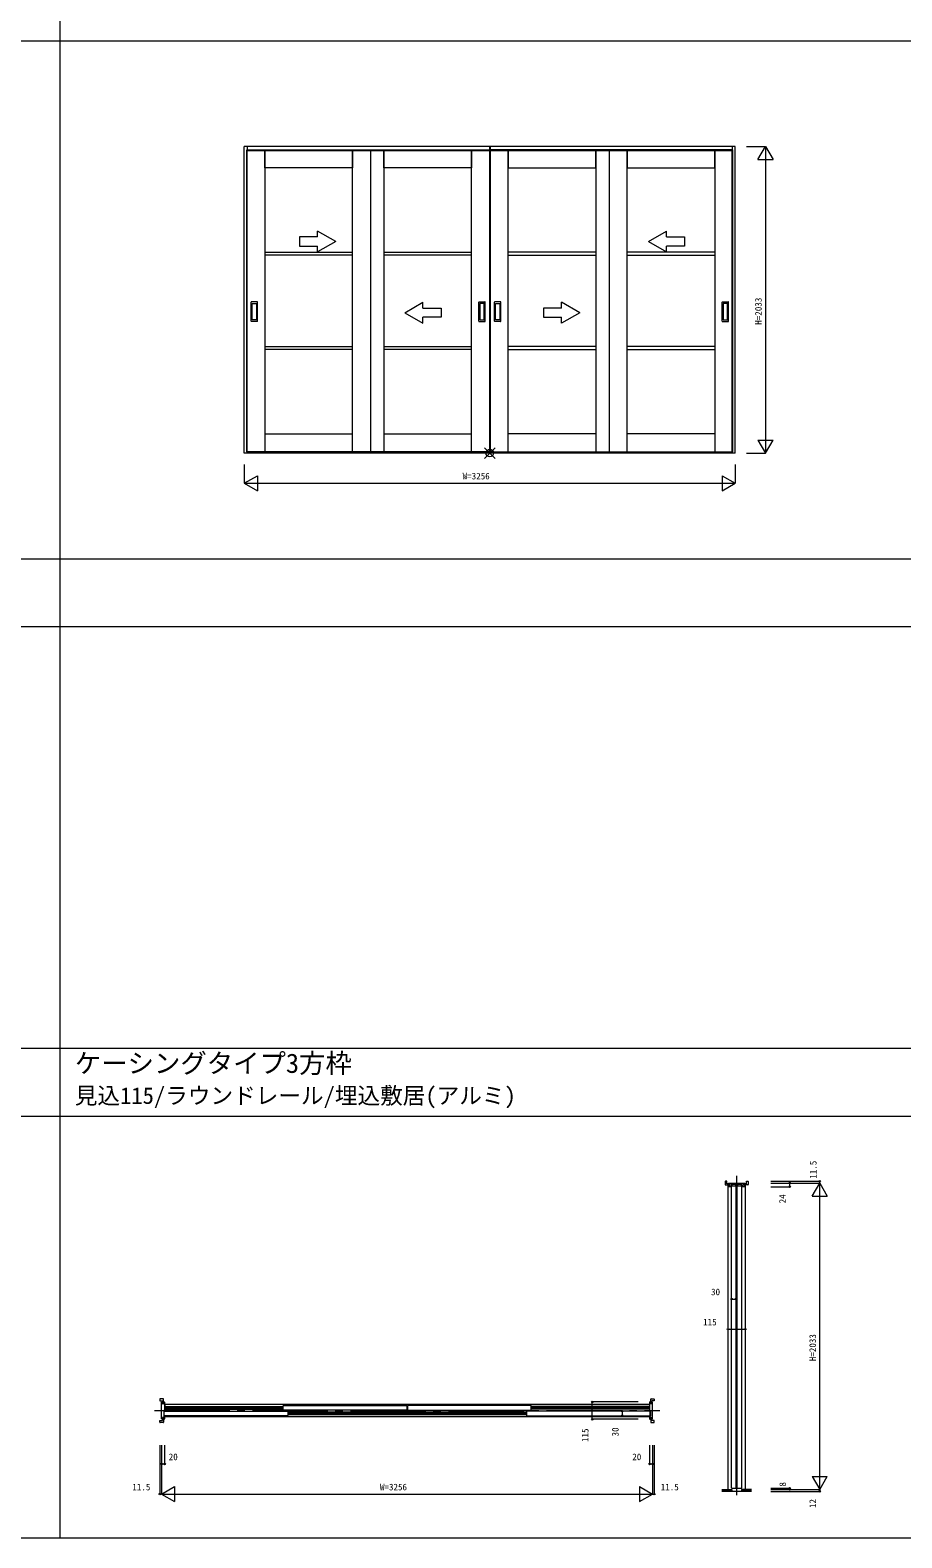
# Model space of a CAD drawing. Units: millimetres, scale not verified. Extents: x -14341 to 14341, y -10000 to 10000.
# Drawn here: x 2562 to 8342, y -10000 to 1 of the extents above; entities that cross this region are included whole.
import ezdxf
from ezdxf.enums import TextEntityAlignment as Align

# ---------------------------------------------------------------- set-up
doc = ezdxf.new("R2010")
doc.units = ezdxf.units.MM
doc.header["$LTSCALE"] = 50
doc.linetypes.add('USER1', pattern=[13, 10, -1, 1, -1])
doc.layers.add('0-0_0', color=7, linetype='Continuous')
for name, color, linetype, lineweight in [('0-1_YKK_F1', 7, 'Continuous', 18), ('0-2_YKK_IN', 1, 'Continuous', 18), ('0-3_YKK_A1', 4, 'Continuous', 18), ('0-4_YKK_N1', 2, 'Continuous', 18), ('0-5_YKK_B1', 4, 'Continuous', 18), ('0-6_YKK_Z1', 7, 'Continuous', 18)]:
    doc.layers.add(name, color=color, linetype=linetype, lineweight=lineweight)
doc.styles.add('ＭＳ ゴシック', font='')
doc.styles.get('ＭＳ ゴシック').set_extended_font_data('MS Gothic')

msp = doc.modelspace()

# ---------------------------------------------------------------- linework, layer by layer
at = {"layer": '0-1_YKK_F1'}
for p, q in [((2759.49, -10000), (2759.49, 9500)), ((-14340.51, -70), (14159.49, -70)), ((-14340.51, -3505), (14159.49, -3505)), ((-14340.51, -3955), (14159.49, -3955)), ((-14340.51, -6752.5), (14159.49, -6752.5)), ((-14340.51, -7202.5), (14159.49, -7202.5)), ((-14340.51, -10000), (14340.51, -10000))]:
    msp.add_line(p, q, dxfattribs=at)
at = {"layer": '0-2_YKK_IN'}
for p, q in [((5574.14, -2839.36), (5644.85, -2768.64)), ((5574.14, -2768.64), (5644.85, -2839.36))]:
    msp.add_line(p, q, dxfattribs=at)
msp.add_circle((5609.49, -2804), 25, dxfattribs=at)
at = {"layer": '0-3_YKK_A1'}
for p, q in [((3981.49, -2804), (3981.49, -771)), ((7237.49, -771), (3981.49, -771)), ((4001.49, -771), (4001.49, -801)), ((4001.49, -795), (5607.49, -795)), ((4001.49, -798), (5607.49, -798)), ((5607.49, -771), (5607.49, -2796)), ((5611.49, -771), (5611.49, -2796)), ((5611.49, -795), (7217.49, -795)), ((5611.49, -798), (7217.49, -798)), ((7217.49, -771), (7217.49, -801)), ((7237.49, -2804), (7237.49, -771)), ((4001.49, -2800), (4001.49, -801)), ((7217.49, -2800), (7217.49, -801)), ((4587.99, -1400.5), (4467.99, -1331.22)), ((4467.99, -1370.5), (4467.99, -1331.22)), ((6660.99, -1400.5), (6780.99, -1331.22)), ((6780.99, -1370.5), (6780.99, -1331.22)), ((4117.99, -1471.33), (4697.99, -1471.33)), ((4697.99, -1491.33), (4117.99, -1491.33)), ((4587.99, -1400.5), (4467.99, -1469.78)), ((4467.99, -1469.78), (4467.99, -1430.5)), ((4907.49, -1471.33), (5487.49, -1471.33)), ((5487.49, -1491.33), (4907.49, -1491.33)), ((6311.49, -1471.33), (5731.49, -1471.33)), ((5731.49, -1491.33), (6311.49, -1491.33)), ((7100.99, -1471.33), (6520.99, -1471.33)), ((6520.99, -1491.33), (7100.99, -1491.33)), ((6660.99, -1400.5), (6780.99, -1469.78)), ((6780.99, -1469.78), (6780.99, -1430.5)), ((4026.99, -1930), (4026.99, -1802)), ((4067.99, -1801), (4027.99, -1801)), ((4032.99, -1920), (4032.99, -1812)), ((4033.99, -1811), (4061.99, -1811)), ((4062.99, -1812), (4062.99, -1920)), ((4068.99, -1930), (4068.99, -1802)), ((5045.99, -1873.04), (5165.99, -1803.76)), ((5045.99, -1873.04), (5165.99, -1942.32)), ((5165.99, -1843.04), (5165.99, -1803.76)), ((5536.49, -1930), (5536.49, -1802)), ((5537.49, -1801), (5577.49, -1801)), ((5542.49, -1812), (5542.49, -1920)), ((5571.49, -1811), (5543.49, -1811)), ((5572.49, -1920), (5572.49, -1812)), ((5578.49, -1930), (5578.49, -1802)), ((5640.49, -1930), (5640.49, -1802)), ((5681.49, -1801), (5641.49, -1801)), ((5646.49, -1920), (5646.49, -1812)), ((5647.49, -1811), (5675.49, -1811)), ((5676.49, -1812), (5676.49, -1920)), ((5682.49, -1930), (5682.49, -1802)), ((6205.99, -1873.04), (6085.99, -1803.76)), ((6085.99, -1843.04), (6085.99, -1803.76)), ((6205.99, -1873.04), (6085.99, -1942.32)), ((7149.99, -1930), (7149.99, -1802)), ((7150.99, -1801), (7190.99, -1801)), ((7155.99, -1812), (7155.99, -1920)), ((7184.99, -1811), (7156.99, -1811)), ((7185.99, -1920), (7185.99, -1812)), ((7191.99, -1930), (7191.99, -1802)), ((4067.99, -1931), (4027.99, -1931)), ((4061.99, -1921), (4033.99, -1921)), ((5165.99, -1942.32), (5165.99, -1903.04)), ((5537.49, -1931), (5577.49, -1931)), ((5543.49, -1921), (5571.49, -1921)), ((5681.49, -1931), (5641.49, -1931)), ((5675.49, -1921), (5647.49, -1921)), ((6085.99, -1942.32), (6085.99, -1903.04)), ((7150.99, -1931), (7190.99, -1931)), ((7156.99, -1921), (7184.99, -1921)), ((4117.99, -2096.67), (4697.99, -2096.67)), ((4907.49, -2096.67), (5487.49, -2096.67)), ((6311.49, -2096.67), (5731.49, -2096.67)), ((7100.99, -2096.67), (6520.99, -2096.67)), ((4697.99, -2116.67), (4117.99, -2116.67)), ((5487.49, -2116.67), (4907.49, -2116.67)), ((5731.49, -2116.67), (6311.49, -2116.67)), ((6520.99, -2116.67), (7100.99, -2116.67)), ((4117.99, -2676), (4697.99, -2676)), ((4907.49, -2676), (5487.49, -2676)), ((6311.49, -2676), (5731.49, -2676)), ((7100.99, -2676), (6520.99, -2676)), ((4001.49, -2804), (4001.49, -2800)), ((7217.49, -2800), (4001.49, -2800)), ((4697.99, -2796), (4117.99, -2796)), ((4907.49, -2796), (4817.99, -2796)), ((5487.49, -2796), (4907.49, -2796)), ((5731.49, -2796), (6311.49, -2796)), ((6311.49, -2796), (6400.99, -2796)), ((6520.99, -2796), (7100.99, -2796)), ((7217.49, -2804), (7217.49, -2800)), ((7237.49, -2804), (3981.49, -2804))]:
    msp.add_line(p, q, dxfattribs=at)
for points in [[(4117.99, -2796), (3997.99, -2796), (3997.99, -792), (4117.99, -792)], [(4697.99, -912), (4117.99, -912), (4117.99, -792), (4697.99, -792)], [(4817.99, -2796), (4697.99, -2796), (4697.99, -792), (4817.99, -792)], [(5487.49, -912), (4907.49, -912), (4907.49, -792), (5487.49, -792)], [(5731.49, -912), (6311.49, -912), (6311.49, -792), (5731.49, -792)], [(6400.99, -2796), (6520.99, -2796), (6520.99, -792), (6400.99, -792)], [(6520.99, -912), (7100.99, -912), (7100.99, -792), (6520.99, -792)], [(7100.99, -2796), (7220.99, -2796), (7220.99, -792), (7100.99, -792)]]:
    msp.add_lwpolyline(points, close=True, dxfattribs=at)
for points in [[(4817.99, -792), (4907.49, -792), (4907.49, -2796)], [(5607.49, -2796), (5487.49, -2796), (5487.49, -792), (5607.49, -792)], [(5611.49, -2796), (5731.49, -2796), (5731.49, -792), (5611.49, -792)], [(6400.99, -792), (6311.49, -792), (6311.49, -2796)], [(4467.99, -1370.5), (4347.99, -1370.5), (4347.99, -1430.5), (4467.99, -1430.5)], [(6780.99, -1370.5), (6900.99, -1370.5), (6900.99, -1430.5), (6780.99, -1430.5)], [(5165.99, -1843.04), (5285.99, -1843.04), (5285.99, -1903.04), (5165.99, -1903.04)], [(6085.99, -1843.04), (5965.99, -1843.04), (5965.99, -1903.04), (6085.99, -1903.04)]]:
    msp.add_lwpolyline(points, dxfattribs=at)
for centre, start, end in [((4027.99, -1802), 90, 180), ((4033.99, -1812), 90, 180), ((4061.99, -1812), 0, 90), ((4067.99, -1802), 0, 90), ((5537.49, -1802), 90, 180), ((5543.49, -1812), 90, 180), ((5571.49, -1812), 360, 90), ((5577.49, -1802), 0, 90), ((5641.49, -1802), 90, 180), ((5647.49, -1812), 90, 180), ((5675.49, -1812), 0, 90), ((5681.49, -1802), 0, 90), ((7150.99, -1802), 90, 180), ((7156.99, -1812), 90, 180), ((7184.99, -1812), 360, 90), ((7190.99, -1802), 0, 90), ((4027.99, -1930), 180, 270), ((4033.99, -1920), 180, 270), ((4061.99, -1920), 270, 0), ((4067.99, -1930), 270, 0), ((5537.49, -1930), 180, 270), ((5543.49, -1920), 180, 270), ((5571.49, -1920), 270, 360), ((5577.49, -1930), 270, 0), ((5641.49, -1930), 180, 270), ((5647.49, -1920), 180, 270), ((5675.49, -1920), 270, 0), ((5681.49, -1930), 270, 0), ((7150.99, -1930), 180, 270), ((7156.99, -1920), 180, 270), ((7184.99, -1920), 270, 360), ((7190.99, -1930), 270, 0)]:
    msp.add_arc(centre, 1, start, end, dxfattribs=at)
at = {"layer": '0-4_YKK_N1'}
for p, q in [((7312.49, -771), (7437.49, -771)), ((7437.49, -771), (7437.49, -2804)), ((7387.49, -857.6), (7487.49, -857.6)), ((7387.49, -2717.4), (7487.49, -2717.4)), ((7237.49, -2879), (7237.49, -3004)), ((7312.49, -2804), (7437.49, -2804)), ((3981.49, -3004), (4068.09, -2954)), ((4068.09, -2954), (4068.09, -3054)), ((7150.89, -2954), (7237.49, -3004)), ((3981.49, -3004), (4068.09, -3054)), ((7472.49, -7635), (7797.49, -7635)), ((7472.49, -7646.5), (7797.49, -7646.5)), ((7472.49, -7670.5), (7597.49, -7670.5)), ((7597.49, -7646.5), (7597.49, -7670.5)), ((7747.49, -7733.1), (7797.49, -7646.5)), ((7797.49, -7646.5), (7797.49, -7635)), ((7797.49, -9679.5), (7797.49, -7646.5)), ((7797.49, -7646.5), (7847.49, -7733.1)), ((7747.49, -7733.1), (7847.49, -7733.1)), ((7212.49, -8415.88), (7242.49, -8415.88)), ((7188.99, -8615.88), (7303.99, -8615.88)), ((6288.99, -9213.5), (6288.99, -9098.5)), ((6593.99, -9098.5), (6288.99, -9098.5)), ((6488.99, -9190), (6488.99, -9160)), ((6593.99, -9213.5), (6288.99, -9213.5)), ((3421.49, -9385), (3421.49, -9710)), ((3432.99, -9385), (3432.99, -9710)), ((3452.99, -9385), (3452.99, -9510)), ((6688.99, -9385), (6688.99, -9710)), ((6700.49, -9385), (6700.49, -9710)), ((3432.99, -9510), (3452.99, -9510)), ((7747.49, -9592.9), (7847.49, -9592.9)), ((7747.49, -9592.9), (7797.49, -9679.5)), ((7797.49, -9679.5), (7847.49, -9592.9)), ((3432.99, -9710), (3519.59, -9660)), ((3519.59, -9660), (3519.59, -9760)), ((6602.39, -9660), (6602.39, -9760)), ((6602.39, -9660), (6688.99, -9710)), ((7472.49, -9679.5), (7797.49, -9679.5)), ((7472.49, -9691.5), (7797.49, -9691.5)), ((7797.49, -9679.5), (7797.49, -9691.5)), ((3432.99, -9710), (3421.49, -9710)), ((3432.99, -9710), (6688.99, -9710)), ((3432.99, -9710), (3519.59, -9760)), ((6602.39, -9760), (6688.99, -9710)), ((6688.99, -9710), (6700.49, -9710))]:
    msp.add_line(p, q, dxfattribs=at)
for points in [[(7387.49, -857.6), (7437.49, -771), (7487.49, -857.6)], [(7387.49, -2717.4), (7437.49, -2804), (7487.49, -2717.4)], [(3981.49, -2879), (3981.49, -3004), (7237.49, -3004)], [(7150.89, -2954), (7150.89, -3054), (7237.49, -3004)], [(6668.99, -9385), (6668.99, -9510), (6688.99, -9510)], [(7472.49, -9671.5), (7597.49, -9671.5), (7597.49, -9679.5)]]:
    msp.add_lwpolyline(points, dxfattribs=at)
for centre in [(7597.49, -7646.5), (7597.49, -7670.5), (7797.49, -7635), (7212.49, -8415.88), (7242.49, -8415.88), (7188.99, -8615.88), (7303.99, -8615.88), (6288.99, -9098.5), (6488.99, -9160), (6488.99, -9190), (6288.99, -9213.5), (3432.99, -9510), (3452.99, -9510), (6668.99, -9510), (6688.99, -9510), (7597.49, -9671.5), (7597.49, -9679.5), (7797.49, -9691.5), (3421.49, -9710), (6700.49, -9710)]:
    msp.add_circle(centre, 5, dxfattribs=at)
at = {"layer": '0-5_YKK_B1'}
for p, q in [((7170.49, -7637), (7170.49, -7657)), ((7188.99, -9679.5), (7188.99, -7659)), ((7212.49, -9671.5), (7212.49, -7667.5)), ((7250.49, -9671.5), (7250.49, -7667.5)), ((7303.99, -9679.5), (7303.99, -7659)), ((7322.49, -7637), (7322.49, -7657)), ((3443.49, -9077), (3423.49, -9077)), ((3452.99, -9100.5), (3452.99, -9154)), ((6668.99, -9100.5), (6668.99, -9154)), ((6678.49, -9077), (6698.49, -9077)), ((3447.99, -9157), (3447.99, -9193)), ((3451.49, -9160), (3449.49, -9162)), ((3449.49, -9188), (3449.49, -9162)), ((3451.49, -9190), (3449.49, -9188)), ((3451.99, -9155), (3449.99, -9155)), ((3449.99, -9195), (3451.99, -9195)), ((3451.49, -9160), (4267.49, -9160)), ((4267.49, -9190), (3451.49, -9190)), ((3452.99, -9196), (3452.99, -9211.5)), ((6667.99, -9114.5), (3453.99, -9114.5)), ((3453.99, -9114.5), (3453.99, -9160)), ((3453.99, -9128.5), (4238.99, -9128.5)), ((4238.99, -9131.1), (3453.99, -9131.1)), ((4238.99, -9135.3), (3453.99, -9135.3)), ((4238.99, -9138.7), (3453.99, -9138.7)), ((4238.99, -9142.9), (3453.99, -9142.9)), ((3453.99, -9145.5), (4238.99, -9145.5)), ((3453.99, -9190), (3453.99, -9197.5)), ((6667.99, -9197.5), (3453.99, -9197.5)), ((4240.99, -9122), (4238.99, -9124)), ((4238.99, -9150), (4238.99, -9124)), ((4238.99, -9150), (4240.99, -9152)), ((4240.99, -9122), (5056.99, -9122)), ((5056.99, -9152), (4240.99, -9152)), ((4269.49, -9162), (4267.49, -9160)), ((4267.49, -9190), (4269.49, -9188)), ((4269.49, -9162), (4269.49, -9188)), ((5852.49, -9166.5), (4269.49, -9166.5)), ((5852.49, -9169.1), (4269.49, -9169.1)), ((5852.49, -9173.3), (4269.49, -9173.3)), ((5852.49, -9176.7), (4269.49, -9176.7)), ((5852.49, -9180.9), (4269.49, -9180.9)), ((5852.49, -9183.5), (4269.49, -9183.5)), ((5056.99, -9122), (5058.99, -9124)), ((5056.99, -9152), (5058.99, -9150)), ((5058.99, -9124), (5058.99, -9150)), ((5062.99, -9128.5), (5058.99, -9128.5)), ((5058.99, -9131.1), (5062.99, -9131.1)), ((5058.99, -9135.3), (5062.99, -9135.3)), ((5058.99, -9138.7), (5062.99, -9138.7)), ((5058.99, -9142.9), (5062.99, -9142.9)), ((5062.99, -9145.5), (5058.99, -9145.5)), ((5064.99, -9122), (5062.99, -9124)), ((5062.99, -9124), (5062.99, -9150)), ((5064.99, -9152), (5062.99, -9150)), ((5880.99, -9122), (5064.99, -9122)), ((5064.99, -9152), (5880.99, -9152)), ((5852.49, -9162), (5854.49, -9160)), ((5852.49, -9162), (5852.49, -9188)), ((5854.49, -9190), (5852.49, -9188)), ((6670.49, -9160), (5854.49, -9160)), ((5854.49, -9190), (6670.49, -9190)), ((5880.99, -9122), (5882.99, -9124)), ((5882.99, -9150), (5880.99, -9152)), ((5882.99, -9150), (5882.99, -9124)), ((6667.99, -9128.5), (5882.99, -9128.5)), ((5882.99, -9131.1), (6667.99, -9131.1)), ((5882.99, -9135.3), (6667.99, -9135.3)), ((5882.99, -9138.7), (6667.99, -9138.7)), ((5882.99, -9142.9), (6667.99, -9142.9)), ((6667.99, -9145.5), (5882.99, -9145.5)), ((6667.99, -9114.5), (6667.99, -9160)), ((6667.99, -9190), (6667.99, -9197.5)), ((6668.99, -9196), (6668.99, -9211.5)), ((6669.99, -9155), (6671.99, -9155)), ((6671.99, -9195), (6669.99, -9195)), ((6670.49, -9160), (6672.49, -9162)), ((6670.49, -9190), (6672.49, -9188)), ((6672.49, -9188), (6672.49, -9162)), ((6673.99, -9157), (6673.99, -9193)), ((3443.49, -9235), (3423.49, -9235)), ((6678.49, -9235), (6698.49, -9235)), ((7212.49, -9671.5), (7242.49, -9671.5)), ((7250.49, -9671.5), (7280.49, -9671.5))]:
    msp.add_line(p, q, dxfattribs=at)
for points in [[(7181.49, -7652), (7181.49, -7635), (7172.49, -7635)], [(7172.49, -7659), (7195.49, -7659), (7195.49, -7652), (7181.49, -7652)], [(7191.49, -7668.5), (7191.49, -7659.5), (7198.49, -7659.5), (7200.99, -7659.5), (7200.99, -7651.8), (7192.49, -7651.8), (7191.49, -7650.8), (7191.49, -7646.5), (7301.49, -7646.5), (7301.49, -7650.8), (7300.49, -7651.8), (7291.99, -7651.8), (7291.99, -7659.5), (7294.49, -7659.5), (7301.49, -7659.5), (7301.49, -7668.5)], [(7207.79, -7661.3), (7207.79, -7670), (7207.29, -7670.5), (7193.49, -7670.5)], [(7283.19, -7659.3), (7274.99, -7659.3), (7274.99, -7656.5), (7255.99, -7656.5), (7255.99, -7659.3), (7236.99, -7659.3), (7236.99, -7656.5), (7217.99, -7656.5), (7217.99, -7659.3), (7209.79, -7659.3)], [(7242.49, -9671.5), (7242.49, -7667.5), (7212.49, -7667.5)], [(7280.49, -9671.5), (7280.49, -7667.5), (7250.49, -7667.5)], [(7299.49, -7670.5), (7285.69, -7670.5), (7285.19, -7670), (7285.19, -7661.3)], [(7320.49, -7659), (7297.49, -7659), (7297.49, -7652), (7311.49, -7652)], [(7311.49, -7652), (7311.49, -7635), (7320.49, -7635)], [(3421.49, -9079), (3421.49, -9091), (3438.49, -9091), (3438.49, -9105)], [(3450.99, -9213.5), (3445.99, -9213.5), (3445.99, -9206.5), (3445.99, -9201.5), (3438.29, -9201.5), (3438.29, -9210), (3437.29, -9211), (3432.99, -9211), (3432.99, -9101), (3437.29, -9101)], [(3437.29, -9101), (3438.29, -9102), (3438.29, -9110.5), (3445.99, -9110.5), (3445.99, -9105.5), (3445.99, -9098.5), (3450.99, -9098.5)], [(3438.49, -9105), (3445.49, -9105), (3445.49, -9079)], [(6684.69, -9101), (6683.69, -9102), (6683.69, -9110.5), (6675.99, -9110.5), (6675.99, -9105.5), (6675.99, -9098.5), (6670.99, -9098.5)], [(6670.99, -9213.5), (6675.99, -9213.5), (6675.99, -9206.5), (6675.99, -9201.5), (6683.69, -9201.5), (6683.69, -9210), (6684.69, -9211), (6688.99, -9211), (6688.99, -9101), (6684.69, -9101)], [(6683.49, -9105), (6676.49, -9105), (6676.49, -9079)], [(6700.49, -9079), (6700.49, -9091), (6683.49, -9091), (6683.49, -9105)], [(3421.49, -9233), (3421.49, -9221), (3438.49, -9221), (3438.49, -9207)], [(3438.49, -9207), (3445.49, -9207), (3445.49, -9233)], [(6683.49, -9207), (6676.49, -9207), (6676.49, -9233)], [(6700.49, -9233), (6700.49, -9221), (6683.49, -9221), (6683.49, -9207)]]:
    msp.add_lwpolyline(points, dxfattribs=at)
for centre, radius, start, end in [((7172.49, -7637), 2, 90, 180), ((7172.49, -7657), 2, 180, 270), ((7193.49, -7668.5), 2, 180, 270), ((7209.79, -7661.3), 2, 90, 180), ((7283.19, -7661.3), 2, 0, 90), ((7299.49, -7668.5), 2, 270, 0), ((7320.49, -7637), 2, 0, 90), ((7320.49, -7657), 2, 270, 0), ((3423.49, -9079), 2, 90, 180), ((3443.49, -9079), 2, 0, 90), ((3450.99, -9100.5), 2, 0, 90), ((6670.99, -9100.5), 2, 90, 180), ((6678.49, -9079), 2, 90, 180), ((6698.49, -9079), 2, 0, 90), ((3449.99, -9157), 2, 90, 180), ((3449.99, -9193), 2, 180, 270), ((3451.99, -9154), 1, 270, 0), ((3451.99, -9196), 1, 0, 90), ((6669.99, -9154), 1, 180, 270), ((6669.99, -9196), 1, 90, 180), ((6671.99, -9157), 2, 0, 90), ((6671.99, -9193), 2, 270, 0), ((3423.49, -9233), 2, 180, 270), ((3443.49, -9233), 2, 270, 0), ((3450.99, -9211.5), 2, 270, 0), ((6670.99, -9211.5), 2, 180, 270), ((6678.49, -9233), 2, 180, 270), ((6698.49, -9233), 2, 270, 0)]:
    msp.add_arc(centre, radius, start, end, dxfattribs=at)
at = {"layer": '0-6_YKK_Z1', "linetype": 'USER1'}
for p, q in [((7246.49, -9715.87), (7246.49, -7599)), ((3384.99, -9156), (6737.58, -9156))]:
    msp.add_line(p, q, dxfattribs=at)
at = {"layer": '0-6_YKK_Z1'}
for p, q in [((7148.57, -9679.5), (7215.49, -9679.5)), ((7148.57, -9681.9), (7215.49, -9681.9)), ((7148.57, -9684.3), (7215.49, -9684.3)), ((7148.57, -9686.7), (7215.49, -9686.7)), ((7148.57, -9689.1), (7215.49, -9689.1)), ((7344.41, -9691.5), (7148.57, -9691.5)), ((7215.49, -9679.5), (7215.49, -9691.5)), ((7344.41, -9681.9), (7277.49, -9681.9)), ((7344.41, -9684.3), (7277.49, -9684.3)), ((7344.41, -9686.7), (7277.49, -9686.7)), ((7344.41, -9689.1), (7277.49, -9689.1))]:
    msp.add_line(p, q, dxfattribs=at)
msp.add_lwpolyline([(7344.41, -9679.5), (7277.49, -9679.5), (7277.49, -9691.5)], dxfattribs=at)

# ---------------------------------------------------------------- texts
at = {"layer": '0-0_0', "style": 'ＭＳ ゴシック'}
for s, height, p in [('ケーシングタイプ3方枠', 128.3, (2857.49, -6954.22)), ('見込115/ラウンドレール/埋込敷居(アルミ)', 110, (2857.49, -7154.27))]:
    msp.add_text(s, height=height, dxfattribs=at).set_placement(p, align=Align.BOTTOM_LEFT)
at = {"layer": '0-4_YKK_N1', "color": 7, "style": 'ＭＳ ゴシック'}
for s, p in [('H=2033', (7425.49, -1952.5)), ('11.5', (7789.28, -7617.62)), ('24', (7585.49, -7781.03)), ('H=2033', (7785.49, -8828)), ('115', (6276.99, -9364.21)), ('30', (6476.99, -9327.25)), ('8', (7586.74, -9659.99)), ('12', (7785.49, -9802.16))]:
    msp.add_text(s, height=43.99, rotation=90, dxfattribs=at).set_placement(p, align=Align.BOTTOM_LEFT)
for s, p in [('W=3256', (5429.49, -2992)), ('30', (7076.56, -8403.88)), ('115', (7023.82, -8603.88)), ('20', (3480.32, -9498)), ('20', (6554.4, -9498)), ('11.5', (3239.15, -9698)), ('W=3256', (4880.99, -9698)), ('11.5', (6742.83, -9698))]:
    msp.add_text(s, height=43.99, dxfattribs=at).set_placement(p, align=Align.BOTTOM_LEFT)

doc.saveas('drawing.dxf')
